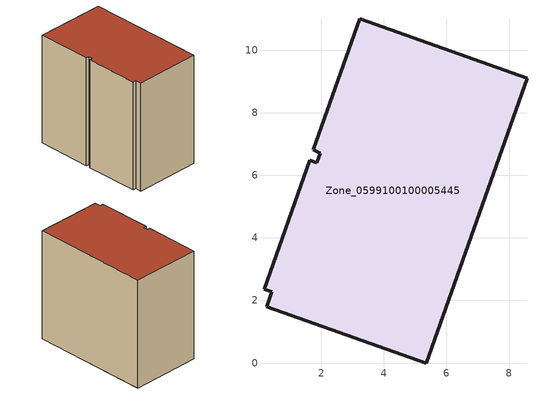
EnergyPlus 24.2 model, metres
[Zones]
Zone_0599100100005445
 floor ground (C_G): 0.17,2.36 1.62,6.48 1.86,6.4 1.96,6.7 1.75,6.82 3.23,11 8.57,9.1 5.35,0 0.26,1.8 0.42,2.27 z0.56
 wall outside (C_F): 5.35,0 8.57,9.1 3.23,11 1.75,6.82 1.96,6.7 1.86,6.4 1.62,6.48 0.17,2.36 0.42,2.27 0.26,1.8 5.35,0 z0.56:9.56
 roof outside (C_R): 0.17,2.36 0.42,2.27 0.26,1.8 5.35,0 8.57,9.1 3.23,11 1.75,6.82 1.96,6.7 1.86,6.4 1.62,6.48 z9.56
[BUILDING]
Pand.0599100100005445: North Axis=0; Terrain=City; Loads Convergence Tolerance Value=0.04; Temperature Convergence Tolerance Value=0.4; Solar Distribution=FullExterior; Maximum Number of Warmup Days=25; Minimum Number of Warmup Days=1
[Site:Location]
Rotterdam.The.Hague.AP_ZH_NLD Design_Conditions: Latitude=51.96; Longitude=4.45; Time Zone=1; Elevation=-4.5
[SITE:GROUNDTEMPERATURE:BUILDINGSURFACE]
18, 18, 18, 18, 18, 18, 18, 18, 18, 18, 18, 18
[MATERIAL] Thermal Absorptance=0.9; Solar Absorptance=0.7; Visible Absorptance=0.7
Name | Roughness | Thickness | Conductivity | Density | Specific Heat
G.TI.2006-2014 | MediumSmooth | 0.15 | 0.06 | 540 | 1210
F.TI.2006-2014 | Rough | 0.3 | 0.12 | 1920 | 840
R.TI.2006-2014 | MediumRough | 0.2 | 0.08 | 1500 | 1000
[CONSTRUCTION]
C_G: G.TI.2006-2014
C_F: F.TI.2006-2014
C_R: R.TI.2006-2014
[ZONE]
Zone_0599100100005445: Type=1; Multiplier=1; Ceiling Height=Autocalculate; Volume=Autocalculate; Floor Area=autocalculate; Part of Total Floor Area=Yes
[ZONEINFILTRATION:DESIGNFLOWRATE]
Infil_Zone_0599100100005445: Zone or ZoneList or Space or SpaceList=Zone_0599100100005445; Schedule=AlwaysOn; Design Flow Rate Calculation Method=Flow/Area; Flow Rate per Floor Area=0.0015; Constant Term Coefficient=1; Temperature Term Coefficient=0; Velocity Term Coefficient=0; Velocity Squared Term Coefficient=0
[HVACTEMPLATE:ZONE:IDEALLOADSAIRSYSTEM]
Zone_0599100100005445: Maximum Heating Supply Air Temperature=50; Minimum Cooling Supply Air Temperature=13; Maximum Heating Supply Air Humidity Ratio=0.0156; Minimum Cooling Supply Air Humidity Ratio=0.0077; Heating Limit=NoLimit; Cooling Limit=NoLimit; Dehumidification Control Type=ConstantSensibleHeatRatio; Cooling Sensible Heat Ratio=0.7; Dehumidification Setpoint=60; Humidification Control Type=None; Humidification Setpoint=30; Outdoor Air Method=None; Outdoor Air Flow Rate per Person=0.00944; Outdoor Air Flow Rate per Zone Floor Area=0; Outdoor Air Flow Rate per Zone=0; Demand Controlled Ventilation Type=None; Outdoor Air Economizer Type=NoEconomizer; Heat Recovery Type=None; Sensible Heat Recovery Effectiveness=0.7; Latent Heat Recovery Effectiveness=0.65
[ZONECONTROL:THERMOSTAT]
ThermostatControl_Zone_0599100100005445: Zone or ZoneList=Zone_0599100100005445; Control Type Schedule=DualSetpointControlType; Control 1=Thermostat_Zone_0599100100005445; Temperature Difference Between Cutout And Setpoint=0
[THERMOSTATSETPOINT:DUALSETPOINT]
Thermostat_Zone_0599100100005445: Heating Setpoint Temperature Schedule=HeatingSetpoint_Zone_0599100100005445; Cooling Setpoint Temperature Schedule=CoolingSetpoint_Zone_0599100100005445
[SCHEDULE:COMPACT]
HeatingSetpoint_Zone_0599100100005445: Through: 12/31, For: AllDays, Until: 24:00, 21
CoolingSetpoint_Zone_0599100100005445: Through: 12/31, For: AllDays, Until: 24:00, 24
DualSetpointControlType: Through: 12/31, For: AllDays, Until: 24:00, 4
AlwaysOn: Through: 12/31, For: AllDays, Until: 24:00, 1
